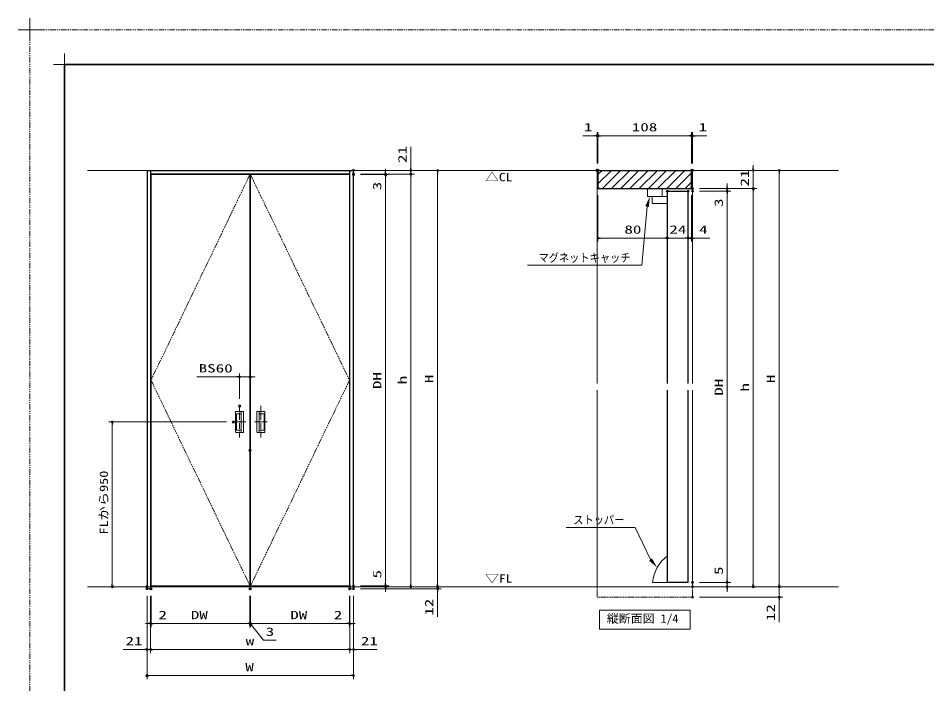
# Model space of a CAD drawing. Units: millimetres, scale not verified. Extents: x -1306 to 1306, y -607 to 607.
# Drawn here: x -1306 to -259, y -160 to 607 of the extents above; entities that cross this region are included whole.
import ezdxf
from ezdxf.enums import TextEntityAlignment as Align

# ---------------------------------------------------------------- set-up
doc = ezdxf.new("R2010")
doc.units = ezdxf.units.MM
doc.header["$LTSCALE"] = 5
doc.header["$PDMODE"] = 32
doc.header["$PDSIZE"] = 2.5
for name, pattern in [('USER1', [2.5, 1.25, -0.25, 0.25, -0.25, 0.25, -0.25]), ('USER2', [0.375, 0.25, -0.125]), ('USER3', [2, 1.25, -0.25, 0.25, -0.25])]:
    doc.linetypes.add(name, pattern=pattern)
for name, color, linetype, lineweight in [('0-1_線(黄)', 2, 'Continuous', 15), ('0-3_陰線', 4, 'USER1', 9), ('0-8_二点鎖線', 4, 'USER1', 9), ('0-B_点線(水)', 4, 'USER2', 9), ('0-C_中心線', 3, 'USER3', 9), ('0-D_線(白)', 7, 'Continuous', 30), ('1-0_線(水)', 4, 'Continuous', 9), ('1-1_寸法線', 3, 'Continuous', 13), ('1-2_ハッチング', 6, 'Continuous', 9), ('1-4_DEFPOINTS', 7, 'Continuous', 5), ('1-5_0', 4, 'Continuous', 25), ('1-6_点線(黄)', 2, 'USER2', 15), ('1-8_図面枠', 7, 'Continuous', 35), ('1-9_一般', 7, 'Continuous', 5)]:
    doc.layers.add(name, color=color, linetype=linetype, lineweight=lineweight)
doc.styles.add('ＭＳ ゴシック', font='')
doc.styles.get('ＭＳ ゴシック').set_extended_font_data('MS Gothic')

# ---------------------------------------------------------------- blocks, each defined once
blk = doc.blocks.new('_DOT')
at = {"layer": '1-5_0', "color": 3}
blk.add_line((-2.5, 0), (-5, 0), dxfattribs=at)
for points in [[(0, 0), (-2.5, 0), (-2.48, 0.313)], [(0, 0), (-2.48, -0.313), (-2.5, 0)], [(0, 0), (-2.48, 0.313), (-2.421, 0.622)], [(0, 0), (-2.421, -0.622), (-2.48, -0.313)], [(0, 0), (-2.421, 0.622), (-2.324, 0.92)], [(0, 0), (-2.324, -0.92), (-2.421, -0.622)], [(0, 0), (-2.324, 0.92), (-2.191, 1.204)], [(0, 0), (-2.191, -1.204), (-2.324, -0.92)], [(0, 0), (-2.191, 1.204), (-2.023, 1.469)], [(0, 0), (-2.023, -1.469), (-2.191, -1.204)], [(0, 0), (-2.023, 1.469), (-1.822, 1.711)], [(0, 0), (-1.822, -1.711), (-2.023, -1.469)], [(0, 0), (-1.822, 1.711), (-1.594, 1.926)], [(0, 0), (-1.594, -1.926), (-1.822, -1.711)], [(0, 0), (-1.594, 1.926), (-1.34, 2.111)], [(0, 0), (-1.34, -2.111), (-1.594, -1.926)], [(0, 0), (-1.34, 2.111), (-1.064, 2.262)], [(0, 0), (-1.064, -2.262), (-1.34, -2.111)], [(0, 0), (-1.064, 2.262), (-0.773, 2.378)], [(0, 0), (-0.773, -2.378), (-1.064, -2.262)], [(0, 0), (-0.773, 2.378), (-0.468, 2.456)], [(0, 0), (-0.468, -2.456), (-0.773, -2.378)], [(0, 0), (-0.468, 2.456), (-0.157, 2.495)], [(0, 0), (-0.157, -2.495), (-0.468, -2.456)], [(0, 0), (-0.157, 2.495), (0.157, 2.495)], [(0, 0), (0.157, -2.495), (-0.157, -2.495)], [(0, 0), (0.157, 2.495), (0.468, 2.456)], [(0, 0), (0.468, 2.456), (0.773, 2.378)], [(0, 0), (0.773, 2.378), (1.064, 2.262)], [(0, 0), (1.064, 2.262), (1.34, 2.111)], [(0, 0), (1.34, 2.111), (1.594, 1.926)], [(0, 0), (1.594, 1.926), (1.822, 1.711)], [(0, 0), (1.822, 1.711), (2.023, 1.469)], [(0, 0), (2.023, 1.469), (2.191, 1.204)], [(0, 0), (2.191, 1.204), (2.324, 0.92)], [(0, 0), (2.324, 0.92), (2.421, 0.622)], [(0, 0), (2.421, 0.622), (2.48, 0.313)], [(0, 0), (2.48, 0.313), (2.5, 0)], [(0, 0), (0.468, -2.456), (0.157, -2.495)], [(0, 0), (0.773, -2.378), (0.468, -2.456)], [(0, 0), (1.064, -2.262), (0.773, -2.378)], [(0, 0), (1.34, -2.111), (1.064, -2.262)], [(0, 0), (1.594, -1.926), (1.34, -2.111)], [(0, 0), (1.822, -1.711), (1.594, -1.926)], [(0, 0), (2.023, -1.469), (1.822, -1.711)], [(0, 0), (2.191, -1.204), (2.023, -1.469)], [(0, 0), (2.324, -0.92), (2.191, -1.204)], [(0, 0), (2.421, -0.622), (2.324, -0.92)], [(0, 0), (2.48, -0.313), (2.421, -0.622)], [(0, 0), (2.5, 0), (2.48, -0.313)]]:
    blk.add_solid(points, dxfattribs=at)
blk = doc.blocks.new('グループ-13-1')
at = {"layer": '1-9_一般'}
for p, q in [((62041.6, -14029.5), (62041.6, -13365.5)), ((61709.6, -13697.5), (62373.6, -13697.5))]:
    blk.add_line(p, q, dxfattribs=at)

msp = doc.modelspace()

# ---------------------------------------------------------------- linework, layer by layer
at = {"layer": '0-1_線(黄)'}
for p, q in [((-1226.234, 431.771), (-360.595, 431.771)), ((-1226.234, -48.229), (-360.595, -48.229))]:
    msp.add_line(p, q, dxfattribs=at)
msp.add_lwpolyline([(-636.303, -75.229), (-531.462, -75.229), (-531.462, -97.064), (-636.303, -97.064)], close=True, dxfattribs=at)
at = {"layer": '0-3_陰線'}
for p in [(387.036, 594), (-1292.964, -594)]:
    msp.add_line(p, (-1292.964, 594), dxfattribs=at)
at = {"layer": '0-8_二点鎖線'}
for points in [[(-1039.014, 426.971), (-1153.114, 189.871), (-1039.014, -47.229)], [(-1038.416, 426.971), (-924.314, 189.871), (-1038.414, -47.229)]]:
    msp.add_lwpolyline(points, dxfattribs=at)
at = {"layer": '0-B_点線(水)'}
for p, q in [((-1157.714, -48.229), (-1157.714, -50.629)), ((-1157.714, -50.629), (-1153.514, -50.629)), ((-1153.514, -48.229), (-1153.514, -50.629)), ((-923.914, -48.229), (-923.914, -50.629)), ((-919.714, -50.629), (-923.914, -50.629)), ((-919.714, -48.229), (-919.714, -50.629))]:
    msp.add_line(p, q, dxfattribs=at)
at = {"layer": '0-C_中心線'}
for p, q in [((-1051.014, 160.283), (-1051.014, 123.259)), ((-1026.414, 160.283), (-1026.414, 123.259)), ((-1058.261, 141.771), (-1043.767, 141.771)), ((-1019.167, 141.771), (-1033.661, 141.771))]:
    msp.add_line(p, q, dxfattribs=at)
at = {"layer": '0-D_線(白)'}
for p, q in [((-1157.714, 431.771), (-1157.714, -48.229)), ((-1157.714, 431.771), (-919.714, 431.771)), ((-1153.514, 431.771), (-1153.514, -48.229)), ((-923.914, -48.229), (-923.914, 431.771)), ((-919.714, -48.229), (-919.714, 431.771)), ((-637.882, 431.771), (-637.882, 411.271)), ((-637.882, 431.771), (-529.882, 431.771)), ((-529.882, 411.271), (-529.882, 431.771)), ((-923.914, 427.571), (-1153.514, 427.571)), ((-637.382, 410.771), (-637.882, 411.271)), ((-637.382, 410.771), (-530.382, 410.771)), ((-529.882, 411.271), (-530.382, 410.771)), ((-557.882, 407.771), (-533.882, 407.771)), ((-557.882, 186.271), (-557.882, 407.771)), ((-533.882, 186.271), (-533.882, 407.771)), ((-557.882, -43.229), (-557.882, 178.271)), ((-533.882, -43.229), (-533.882, 178.271)), ((-533.882, -43.229), (-557.882, -43.229))]:
    msp.add_line(p, q, dxfattribs=at)
at = {"layer": '1-0_線(水)'}
for p, q in [((-638.882, 431.771), (-638.882, 186.271)), ((-528.882, 431.771), (-638.882, 431.771)), ((-528.882, 431.771), (-528.882, 186.271)), ((-1039.014, 426.971), (-1153.114, 426.971)), ((-1153.114, -47.229), (-1153.114, 426.971)), ((-1038.416, 426.971), (-924.314, 426.971)), ((-924.314, -47.229), (-924.314, 426.971)), ((-563.882, 410.771), (-563.882, 401.771)), ((-575.382, 401.771), (-575.332, 401.771)), ((-638.882, 178.271), (-638.882, -48.229)), ((-528.882, 178.271), (-528.882, -48.229)), ((-1153.114, -47.229), (-1039.014, -47.229)), ((-924.314, -47.229), (-1038.414, -47.229)), ((-557.882, -43.229), (-574.882, -43.229))]:
    msp.add_line(p, q, dxfattribs=at)
for points in [[(-575.382, 401.771), (-580.882, 401.771), (-580.882, 410.771)], [(-557.882, 401.771), (-575.382, 401.771), (-575.382, 393.771), (-557.882, 393.771)]]:
    msp.add_lwpolyline(points, dxfattribs=at)
msp.add_arc((-532.488, -46.89), 42.552, 126.64002, 175.06501, dxfattribs=at)
at = {"layer": '1-1_寸法線'}
for p, q in [((-641.882, 471.771), (-655.263, 471.771)), ((-638.882, 439.771), (-638.882, 475.771)), ((-637.882, 471.771), (-638.882, 471.771)), ((-637.882, 439.771), (-637.882, 475.771)), ((-637.882, 439.771), (-637.882, 475.771)), ((-634.882, 471.771), (-631.882, 471.771)), ((-634.882, 471.771), (-532.882, 471.771)), ((-532.882, 471.771), (-535.882, 471.771)), ((-529.882, 439.771), (-529.882, 475.771)), ((-529.882, 439.771), (-529.882, 475.771)), ((-529.882, 471.771), (-528.882, 471.771)), ((-528.882, 439.771), (-528.882, 475.771)), ((-525.882, 471.771), (-512.501, 471.771)), ((-853.551, 434.771), (-853.551, 459.104)), ((-911.714, 431.771), (-849.551, 431.771)), ((-911.714, 431.771), (-818.67, 431.771)), ((-911.714, 431.771), (-818.67, 431.771)), ((-882.634, 430.571), (-882.634, 433.571)), ((-853.551, 427.571), (-853.551, 431.771)), ((-520.882, 431.771), (-424.882, 431.771)), ((-520.882, 431.771), (-454.882, 431.771)), ((-458.882, 434.771), (-458.882, 437.771)), ((-458.882, 431.771), (-458.882, 410.771)), ((-1039.014, -47.229), (-1039.014, 426.971)), ((-1038.414, -47.229), (-1038.414, 426.971)), ((-911.714, 427.571), (-849.551, 427.571)), ((-911.714, 427.571), (-878.634, 427.571)), ((-911.714, 427.571), (-849.554, 427.571)), ((-911.714, 426.971), (-878.634, 426.971)), ((-911.714, 426.971), (-878.634, 426.971)), ((-882.634, 427.571), (-882.634, 426.971)), ((-882.634, 423.971), (-882.634, 406.304)), ((-882.634, 423.971), (-882.634, -44.229)), ((-853.554, 424.571), (-853.554, -45.229)), ((-853.551, 424.571), (-853.551, 421.571)), ((-822.67, 428.771), (-822.67, -45.229)), ((-822.67, 428.771), (-822.67, -45.229)), ((-428.882, 428.771), (-428.882, -45.229)), ((-520.882, 410.771), (-454.882, 410.771)), ((-520.882, 410.771), (-454.882, 410.771)), ((-520.882, 410.771), (-484.882, 410.771)), ((-488.882, 413.771), (-488.882, 416.771)), ((-488.882, 410.771), (-488.882, 407.771)), ((-637.882, 403.271), (-637.882, 349.771)), ((-557.882, 399.771), (-557.882, 349.771)), ((-557.882, 399.771), (-557.882, 349.771)), ((-533.882, 399.771), (-533.882, 349.771)), ((-533.882, 399.771), (-533.882, 349.771)), ((-529.882, 403.271), (-529.882, 349.771)), ((-520.882, 407.771), (-484.882, 407.771)), ((-520.882, 407.771), (-484.882, 407.771)), ((-488.882, 404.771), (-488.882, 387.104)), ((-488.882, 404.771), (-488.882, -40.229)), ((-458.882, 407.771), (-458.882, 404.771)), ((-458.882, 407.771), (-458.882, -45.229)), ((-634.882, 353.771), (-560.882, 353.771)), ((-560.882, 353.771), (-563.882, 353.771)), ((-557.882, 353.771), (-533.882, 353.771)), ((-536.882, 353.771), (-539.882, 353.771)), ((-533.882, 353.771), (-529.882, 353.771)), ((-530.882, 353.771), (-527.882, 353.771)), ((-526.882, 353.771), (-508.74, 353.771)), ((-1054.014, 193.771), (-1100.252, 193.771)), ((-1051.014, 168.283), (-1051.014, 197.771)), ((-1039.014, 193.771), (-1051.014, 193.771)), ((-1039.014, 117.034), (-1039.014, 197.771)), ((-1036.014, 193.771), (-1033.014, 193.771)), ((-1055.614, 153.371), (-1055.614, 130.171)), ((-1054.614, 150.771), (-1054.614, 132.771)), ((-1054.214, 151.171), (-1049.014, 151.171)), ((-1049.014, 129.771), (-1049.014, 153.771)), ((-1046.414, 130.171), (-1046.414, 153.371)), ((-1031.014, 130.171), (-1031.014, 153.371)), ((-1028.414, 129.771), (-1028.414, 153.771)), ((-1023.214, 151.171), (-1028.414, 151.171)), ((-1022.814, 150.771), (-1022.814, 132.771)), ((-1021.814, 153.371), (-1021.814, 130.171)), ((-1066.261, 141.771), (-1201.714, 141.771)), ((-1197.714, 138.771), (-1197.714, -45.229)), ((-1055.214, 129.771), (-1046.814, 129.771)), ((-1054.214, 132.371), (-1049.014, 132.371)), ((-1054.214, 132.371), (-1049.014, 132.371)), ((-1022.214, 129.771), (-1030.614, 129.771)), ((-1023.214, 132.371), (-1028.414, 132.371)), ((-1023.214, 132.371), (-1028.414, 132.371)), ((-882.634, -44.229), (-882.634, -26.562)), ((-488.882, -40.229), (-488.882, -22.562)), ((-1165.714, -48.229), (-1201.714, -48.229)), ((-915.914, -48.229), (-849.554, -48.229)), ((-911.714, -47.229), (-878.634, -47.229)), ((-911.714, -47.229), (-878.634, -47.229)), ((-911.714, -48.229), (-818.67, -48.229)), ((-911.714, -48.229), (-818.67, -48.229)), ((-911.714, -48.229), (-818.67, -48.229)), ((-911.714, -48.229), (-878.634, -48.229)), ((-911.714, -50.629), (-818.67, -50.629)), ((-882.634, -48.229), (-882.634, -47.229)), ((-882.634, -51.229), (-882.634, -54.229)), ((-822.67, -45.229), (-822.67, -42.229)), ((-822.67, -48.229), (-822.67, -50.629)), ((-520.882, -43.229), (-484.882, -43.229)), ((-520.882, -43.229), (-484.882, -43.229)), ((-520.882, -48.229), (-424.882, -48.229)), ((-520.882, -48.229), (-454.882, -48.229)), ((-520.882, -48.229), (-424.882, -48.229)), ((-520.882, -48.229), (-484.882, -48.229)), ((-488.882, -48.229), (-488.882, -43.229)), ((-488.882, -51.229), (-488.882, -54.229)), ((-428.882, -45.229), (-428.882, -42.229)), ((-428.882, -48.229), (-428.882, -60.229)), ((-1157.714, -58.629), (-1157.714, -154.629)), ((-1157.714, -58.629), (-1157.714, -124.629)), ((-1153.514, -58.629), (-1153.514, -124.629)), ((-1153.514, -58.629), (-1153.514, -124.629)), ((-1153.514, -58.629), (-1153.514, -94.629)), ((-1153.114, -58.629), (-1153.114, -94.629)), ((-1153.114, -58.629), (-1153.114, -94.629)), ((-1039.014, -58.629), (-1039.014, -94.629)), ((-1039.014, -58.629), (-1039.014, -94.629)), ((-1038.414, -58.629), (-1038.414, -94.629)), ((-1038.414, -58.629), (-1038.414, -94.629)), ((-924.314, -58.629), (-924.314, -94.629)), ((-924.314, -58.629), (-924.314, -94.629)), ((-923.914, -58.629), (-923.914, -124.629)), ((-923.914, -58.629), (-923.914, -124.629)), ((-923.914, -58.629), (-923.914, -94.629)), ((-919.714, -58.629), (-919.714, -154.629)), ((-919.714, -58.629), (-919.714, -124.629)), ((-822.67, -53.629), (-822.67, -82.724)), ((-520.882, -60.229), (-424.882, -60.229)), ((-428.882, -63.229), (-428.882, -88.991)), ((-1156.514, -90.629), (-1159.514, -90.629)), ((-1153.514, -90.629), (-1153.114, -90.629)), ((-1150.114, -90.629), (-1042.014, -90.629)), ((-1150.114, -90.629), (-1132.447, -90.629)), ((-1042.014, -90.629), (-1045.014, -90.629)), ((-1039.014, -90.629), (-1038.414, -90.629)), ((-1039.014, -90.629), (-1038.414, -90.629)), ((-927.314, -90.629), (-1035.414, -90.629)), ((-1035.414, -90.629), (-1032.414, -90.629)), ((-927.314, -90.629), (-944.981, -90.629)), ((-923.914, -90.629), (-924.314, -90.629)), ((-920.914, -90.629), (-917.914, -90.629)), ((-1160.714, -120.629), (-1185.047, -120.629)), ((-1153.514, -120.629), (-1157.714, -120.629)), ((-926.914, -120.629), (-1150.514, -120.629)), ((-1150.514, -120.629), (-1147.514, -120.629)), ((-926.914, -120.629), (-929.914, -120.629)), ((-923.914, -120.629), (-919.714, -120.629)), ((-916.714, -120.629), (-892.381, -120.629)), ((-922.714, -150.629), (-1154.714, -150.629))]:
    msp.add_line(p, q, dxfattribs=at)
for points in [[(-718.972, 322.358), (-587.243, 322.358), (-581.215, 390.174)], [(-1055.214, 153.771), (-1046.814, 153.771), (-1055.365, 153.771)], [(-1022.214, 153.771), (-1030.614, 153.771), (-1022.063, 153.771)], [(-1055.214, 129.771), (-1046.814, 129.771), (-1055.365, 129.771)], [(-1022.214, 129.771), (-1030.614, 129.771), (-1022.063, 129.771)], [(-674.413, 20.181), (-595.178, 20.181), (-577.203, -16.838)], [(-1038.714, -90.629), (-1023.48, -109.877), (-1008.814, -109.877)]]:
    msp.add_lwpolyline(points, dxfattribs=at)
for centre, start, end in [((-1055.214, 153.371), 90, 180), ((-1054.214, 150.771), 90, 180), ((-1046.814, 153.371), 0, 90), ((-1030.614, 153.371), 90, 180), ((-1023.214, 150.771), 0, 90), ((-1022.214, 153.371), 0, 90), ((-1055.214, 130.171), 180, 270), ((-1055.214, 130.171), 180, 270), ((-1054.214, 132.771), 180, 270), ((-1054.214, 132.771), 180, 270), ((-1046.814, 130.171), 270, 0), ((-1046.814, 130.171), 270, 0), ((-1030.614, 130.171), 180, 270), ((-1030.614, 130.171), 180, 270), ((-1023.214, 132.771), 270, 0), ((-1023.214, 132.771), 270, 0), ((-1022.214, 130.171), 270, 0), ((-1022.214, 130.171), 270, 0)]:
    msp.add_arc(centre, 0.4, start, end, dxfattribs=at)
for points in [[(-578.132, 401.771), (-579.201, 389.638), (-583.229, 390.709)], [(-569.652, -26.164), (-578.823, -18.149), (-575.584, -15.527)]]:
    msp.add_solid(points, dxfattribs=at)
at = {"layer": '1-2_ハッチング'}
for p, q in [((-637.882, 426.947), (-633.059, 431.771)), ((-637.882, 416.341), (-622.452, 431.771)), ((-632.846, 410.771), (-611.846, 431.771)), ((-622.239, 410.771), (-601.239, 431.771)), ((-611.632, 410.771), (-590.632, 431.771)), ((-601.026, 410.771), (-580.026, 431.771)), ((-590.419, 410.771), (-569.419, 431.771)), ((-579.813, 410.771), (-558.813, 431.771)), ((-569.206, 410.771), (-548.206, 431.771)), ((-558.599, 410.771), (-537.599, 431.771)), ((-547.993, 410.771), (-529.882, 428.881)), ((-537.386, 410.771), (-529.882, 418.275))]:
    msp.add_line(p, q, dxfattribs=at)
at = {"layer": '1-4_DEFPOINTS'}
for p, q in [((-1252.964, 541.55), (-1252.964, 566.45)), ((-1265.414, 554), (-1240.514, 554))]:
    msp.add_line(p, q, dxfattribs=at)
for p in [(-637.882, 471.771), (-529.882, 471.771), (-919.714, 431.771), (-638.882, 431.771), (-637.882, 431.771), (-529.882, 431.771), (-528.882, 431.771), (-528.882, 431.771), (-919.714, 427.571), (-919.714, 426.971), (-882.634, 426.971), (-853.551, 427.571), (-637.882, 411.271), (-557.882, 407.771), (-533.882, 407.771), (-529.882, 411.271), (-528.882, 410.771), (-528.882, 407.771), (-488.882, 407.771), (-458.882, 410.771), (-557.882, 353.771), (-533.882, 353.771), (-529.882, 353.771), (-1039.014, 193.771), (-1051.014, 160.283), (-1058.261, 141.771), (-1039.014, 109.034), (-1197.714, -48.229), (-1157.714, -48.229), (-1157.714, -50.629), (-1153.514, -50.629), (-1153.114, -50.629), (-1039.014, -50.629), (-1038.414, -50.629), (-924.314, -50.629), (-923.914, -48.229), (-923.914, -50.629), (-919.714, -47.229), (-919.714, -48.229), (-919.714, -50.629), (-919.714, -50.629), (-882.634, -47.229), (-882.634, -48.229), (-853.554, -48.229), (-822.67, -48.229), (-822.67, -48.229), (-528.882, -43.229), (-528.882, -48.229), (-488.882, -43.229), (-488.882, -48.229), (-458.882, -48.229), (-428.882, -48.229), (-528.882, -60.229), (-428.882, -60.229), (-1153.514, -90.629), (-1039.014, -90.629), (-1038.414, -90.629), (-923.914, -90.629), (-1157.714, -120.629), (-1153.514, -120.629), (-923.914, -120.629), (-1157.714, -150.629)]:
    msp.add_point(p, dxfattribs=at)
at = {"layer": '1-6_点線(黄)'}
for p, q in [((-638.882, -48.229), (-638.882, -60.229)), ((-528.882, -48.229), (-528.882, -60.229)), ((-638.882, -60.229), (-528.882, -60.229))]:
    msp.add_line(p, q, dxfattribs=at)
at = {"layer": '1-8_図面枠'}
msp.add_lwpolyline([(-1252.964, -554), (347.036, -554), (347.036, 554), (-1252.964, 554)], close=True, dxfattribs=at)

# ---------------------------------------------------------------- block references
at = {"layer": '0-3_陰線', "xscale": 0.04, "yscale": 0.04}
msp.add_blockref('グループ-13-1', (-3774.629, 1141.9), dxfattribs=at)
at = {"layer": '1-1_寸法線', "xscale": 0.6, "yscale": 0.6}
for p in [(-638.882, 471.771), (-529.882, 471.771), (-529.882, 471.771), (-557.882, 353.771), (-557.882, 353.771), (-533.882, 353.771), (-1051.014, 193.771), (-1153.514, -90.629), (-1039.014, -90.629), (-1039.014, -90.629), (-924.314, -90.629), (-924.314, -90.629), (-1157.714, -120.629), (-923.914, -120.629), (-923.914, -120.629), (-919.714, -150.629)]:
    msp.add_blockref('_DOT', p, dxfattribs=at)
for p, rotation in [((-637.882, 471.771), 180), ((-637.882, 471.771), 180), ((-528.882, 471.771), 180), ((-882.634, 427.571), 270), ((-853.551, 431.771), 270), ((-822.67, 431.771), 90), ((-822.67, 431.771), 90), ((-458.882, 431.771), 270), ((-428.882, 431.771), 90), ((-882.634, 426.971), 90), ((-882.634, 426.971), 90), ((-853.554, 427.571), 90), ((-853.551, 427.571), 90), ((-488.882, 410.771), 270), ((-488.882, 407.771), 90), ((-488.882, 407.771), 90), ((-458.882, 410.771), 90), ((-458.882, 410.771), 90), ((-637.882, 353.771), 180), ((-533.882, 353.771), 180), ((-529.882, 353.771), 180), ((-1039.014, 193.771), 180), ((-1197.714, 141.771), 90), ((-488.882, -43.229), 270), ((-488.882, -43.229), 270), ((-1197.714, -48.229), 270), ((-882.634, -47.229), 270), ((-882.634, -47.229), 270), ((-882.634, -48.229), 90), ((-853.554, -48.229), 270), ((-822.67, -48.229), 270), ((-822.67, -48.229), 270), ((-822.67, -48.229), 270), ((-822.67, -50.629), 90), ((-488.882, -48.229), 90), ((-458.882, -48.229), 270), ((-428.882, -48.229), 270), ((-428.882, -48.229), 270), ((-428.882, -60.229), 90), ((-1153.114, -90.629), 180), ((-1153.114, -90.629), 180), ((-1038.414, -90.629), 180), ((-1038.414, -90.629), 180), ((-923.914, -90.629), 180), ((-1153.514, -120.629), 180), ((-1153.514, -120.629), 180), ((-919.714, -120.629), 180), ((-1157.714, -150.629), 180)]:
    msp.add_blockref('_DOT', p, dxfattribs=dict(at, rotation=rotation))

# ---------------------------------------------------------------- texts
at = {"layer": '0-1_線(黄)', "style": 'ＭＳ ゴシック'}
for s, width, p in [('△CL', 1.2, (-767.835, 416.402)), ('▽FL', 1.2, (-767.835, -46.424)), ('縦断面図 1/4', 1.05, (-627.61, -92.607))]:
    msp.add_text(s, height=9.604, dxfattribs=dict(at, width=width)).set_placement(p, align=Align.BOTTOM_LEFT)
at = {"layer": '1-1_寸法線', "style": 'ＭＳ ゴシック'}
for s, width, p in [('1', 1.5, (-654.12, 473.921)), ('108', 1.5, (-598.882, 473.921)), ('1', 1.5, (-521.74, 473.921)), ('80', 1.5, (-607.406, 355.921)), ('24', 1.5, (-555.644, 355.921)), ('4', 1.5, (-521.311, 355.921)), ('マグネットキャッチ', 0.9, (-706.453, 323.307)), ('BS60', 1.5, (-1098.157, 195.921)), ('ストッパー', 0.9, (-666.368, 21.131)), ('2', 1.5, (-1144.543, -88.479)), ('DW', 1.5, (-1107.255, -88.479)), ('DW', 1.5, (-992.555, -88.479)), ('2', 1.5, (-942.409, -88.479)), ('3', 1.5, (-1020.909, -107.727)), ('21', 1.5, (-1182.476, -118.479)), ('w', 1.5, (-1043.952, -118.479)), ('21', 1.5, (-911.143, -118.479)), ('W', 1.5, (-1044.428, -148.479))]:
    msp.add_text(s, height=9.604, dxfattribs=dict(at, width=width)).set_placement(p, align=Align.BOTTOM_LEFT)
for s, height, width, p in [('21', 9.604, 1.5, (-855.7, 440.342)), ('21', 9.604, 1.5, (-461.032, 413.176)), ('3', 9.604, 1.5, (-884.784, 408.876)), ('3', 9.604, 1.5, (-491.032, 389.676)), ('DH', 9.604, 1.5, (-884.784, 179.633)), ('h', 9.604, 1.5, (-855.703, 185.147)), ('H', 9.604, 1.5, (-824.82, 186.533)), ('H', 9.604, 1.5, (-824.82, 186.533)), ('DH', 9.604, 1.5, (-491.032, 172.033)), ('H', 9.604, 1.5, (-431.032, 186.533)), ('h', 9.604, 1.5, (-461.032, 176.747)), ('FLから950', 9.621, 1.25, (-1199.864, 11.914)), ('5', 9.604, 1.5, (-884.784, -38.658)), ('5', 9.604, 1.5, (-491.032, -34.658)), ('12', 9.604, 1.5, (-824.82, -81.581)), ('12', 9.604, 1.5, (-431.032, -87.848))]:
    msp.add_text(s, height=height, rotation=90, dxfattribs=dict(at, width=width)).set_placement(p, align=Align.BOTTOM_LEFT)

doc.saveas('drawing.dxf')
